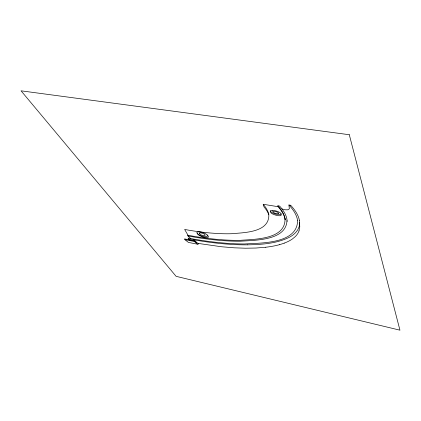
<?xml version="1.0" encoding="UTF-8"?>
<svg xmlns="http://www.w3.org/2000/svg" width="421" height="421" viewBox="0 0 421 421"><rect width="100%" height="100%" fill="white"/><g stroke="black" fill="none" stroke-linecap="round" stroke-linejoin="round"><path stroke-width="0.63" d="M268.787 214.615A50.367 19.992 22.5 0 0 264.02 206.932L263.22 204.274L278.065 206.7L277.886 205.795L279.623 206.08A59.208 23.765 22.2 0 1 286.99 219.757C287.117 240.728 254.784 240.186 240.428 241.212A231.387 97.846 27.8 0 1 224.472 240.733L217.304 240.154A266.846 115.038 28.8 0 1 195.323 237.26L188.024 235.96L187.582 235.192L194.918 236.497A262.304 112.891 28.7 0 0 217.015 239.37L224.225 239.928A226.051 95.378 27.7 0 0 240.223 240.333C254.463 239.165 285.591 239.654 285.033 218.778A58.177 23.35 22.2 0 0 277.913 205.795M299.005 230.861L299.768 226.803L299.405 220.404M199.401 233.097L199.575 233.002A3.994 1.4 22.5 0 1 200.959 232.939A3.973 1.389 22.5 0 1 202.69 233.339L203.254 233.55A2.458 0.863 22.5 0 1 204.727 234.381L205.164 234.971A2.747 0.963 22.5 0 1 204.88 235.45L204.548 235.55A4.247 1.489 22.6 0 1 203.254 235.523L201.959 235.228A3.536 1.242 22.6 0 1 201.185 234.95L199.344 233.75A2.526 0.884 22.6 0 1 199.412 233.102M279.707 244.601L281.707 244.001A139.509 56.272 24.4 0 0 284.217 243.133M265.793 247.248L255.963 248.037L245.317 248.216L234.223 247.816L221.52 246.759L197.707 243.349L193.681 239.802L198.928 240.691A308.672 135.641 29.8 0 0 225.13 243.943L232.787 244.48A260.446 111.818 28.3 0 0 247.437 244.843M247.437 244.843C261.067 244.559 275.192 243.727 287.785 238.028C293.947 235.307 300.094 229.719 299.62 222.409M272.755 210.337L271.561 210.326A4.305 1.768 20.6 0 0 270.829 210.458C269.351 211.126 270.992 213.31 272.05 213.657A4.689 1.926 20.6 0 0 272.966 214.131L274.613 214.789A8.936 3.689 20.6 0 0 276.744 215.389L278.402 215.678A6.347 2.61 20.6 0 0 279.786 215.726C282.033 216.099 281.402 213.173 279.954 212.621A4.157 1.71 20.5 0 0 279.223 212.2L277.881 211.584A8.146 3.331 20.5 0 0 275.266 210.758A8.288 3.389 20.5 0 0 272.755 210.337M290.653 205.29L288.927 205.006L289.353 208.705L288.332 209.611A7.467 3.152 20.4 0 1 287.427 209.816L285.591 209.811A6.252 2.637 20.4 0 1 283.517 209.421L281.933 208.863M197.107 243.149L193.839 240.038L188.655 239.086L188.076 238.075L195.876 239.481A307.409 135.12 29.8 0 0 219.409 242.654L227.114 243.317A265.219 114.17 28.5 0 0 244.338 243.97C260.21 242.954 297.494 244.048 297.584 220.62M194.891 241.012L189.755 240.065L188.655 239.086M195.065 241.259A0.874 0.295 22.7 0 1 194.976 241.48A1.205 0.41 22.7 0 1 194.455 241.486L184.898 239.649L184.53 238.896L189.561 239.891M197.723 244.238L188.434 242.428L184.898 239.649M188.024 235.96L189.424 237.265A25.728 8.573 23.4 0 1 190.524 238.533M196.581 243.433L194.455 241.491M197.386 233.729L199.059 235.313L201.37 236.513A6.304 2.21 22.6 0 0 202.733 237.007L205.301 237.57A7.72 2.71 22.6 0 0 206.953 237.628L207.937 237.407A5.036 1.763 22.5 0 0 208.469 236.776L208.142 235.986L206.116 234.044A4.61 1.621 22.5 0 0 204.127 233.018L202.575 232.46A7.294 2.552 22.5 0 0 200.217 231.929L199.512 231.855A7.452 2.605 22.5 0 0 197.923 231.913L197.17 232.197A4.752 1.663 22.6 0 0 196.875 232.95L198.086 234.323L200.412 235.528A6.373 2.237 22.6 0 0 201.785 236.028L204.38 236.597A7.82 2.752 22.6 0 0 206.043 236.649L207.037 236.434A5.057 1.779 22.5 0 0 207.574 235.797L207.143 234.881M198.186 243.438L198.275 243.57A2.394 0.805 22.6 0 1 198.375 243.775L198.38 243.785M188.024 235.276L184.651 229.445L188.987 230.219A220.562 93.241 27.9 0 0 210.816 233.039L217.21 233.497A191.513 79.606 27.1 0 0 231.361 233.729C243.733 232.571 269.345 232.718 268.83 214.836A53.141 21.197 22.6 0 0 268.335 212.81A50.262 20.082 22.5 0 0 263.23 204.28M270.287 211.163L271.977 212.652A4.805 1.979 20.6 0 0 272.687 213.005L274.345 213.668A9.073 3.757 20.6 0 0 276.497 214.268L278.17 214.557A6.462 2.668 20.6 0 0 279.244 214.621L280.765 214.357L281.07 213.805M285.033 218.778L285.17 219.63A58.319 23.35 22.2 0 0 278.092 206.7M287.101 220.615L287.133 221.409M290.679 205.29A64.697 26.176 21.9 0 1 299.384 220.399M279.728 244.612A168.042 68.549 25.3 0 1 265.772 247.232M284.201 243.127A122.885 49.315 23.9 0 0 292.295 239.065L295.084 236.76A91.473 36.506 22.8 0 0 299.026 230.871M288.959 205.011A63.934 25.865 22 0 1 297.558 220.609M198.186 244.248A1.184 0.4 22.5 0 1 197.838 244.259M278.665 213.268L277.823 213.647A3.547 1.463 20.6 0 1 276.829 213.589L276.444 213.526A4.884 2.016 20.6 0 1 274.755 213.063L273.992 212.752A2.531 1.042 20.6 0 1 273.255 212.352L272.724 211.479A2.163 0.889 20.6 0 1 273.387 211.274L273.687 211.253A4.452 1.826 20.6 0 1 275.439 211.51A4.431 1.816 20.6 0 1 277.15 212.079L277.628 212.305A2.1 0.863 20.5 0 1 278.413 212.831L278.665 213.268M349.298 134.731L21.05 90.82L176.104 276.334L399.95 330.18L349.298 134.731"/></g></svg>
